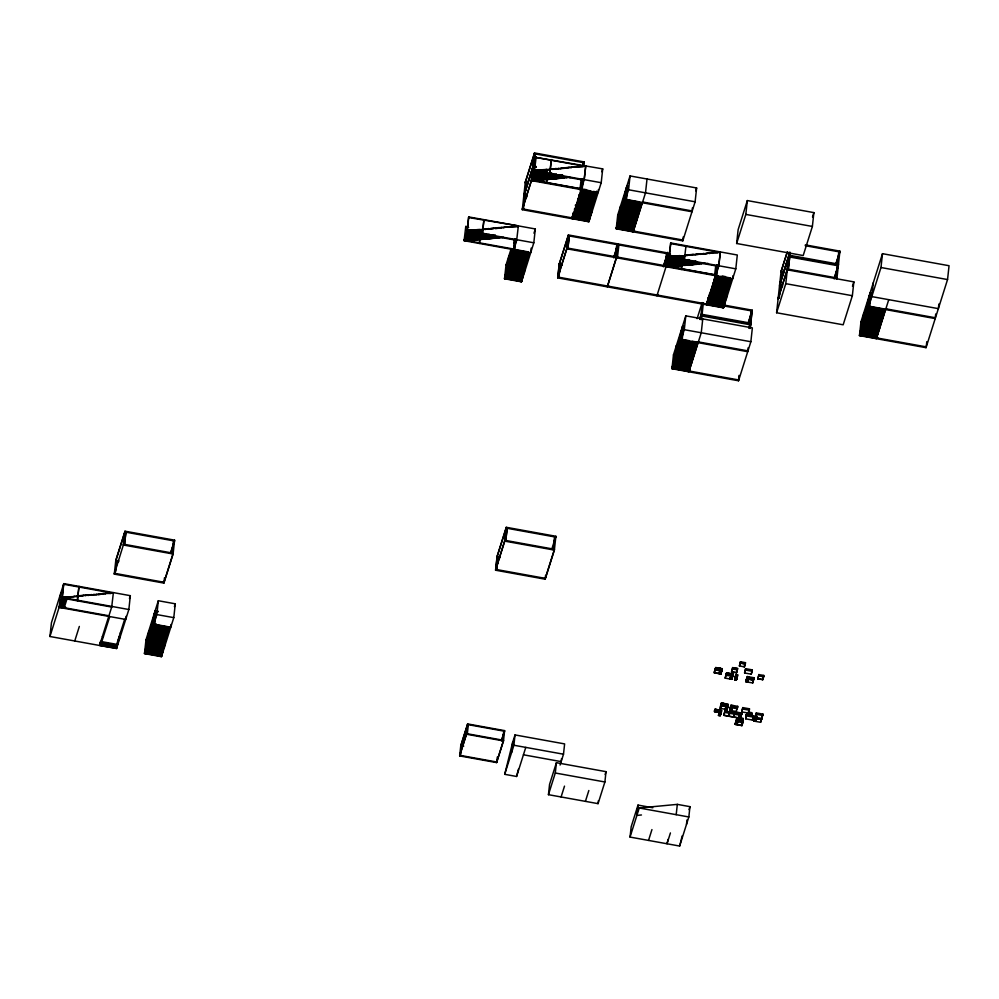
<?xml version="1.0" encoding="UTF-8"?>
<svg xmlns="http://www.w3.org/2000/svg" width="999" height="999" viewBox="0 0 999 999"><rect width="100%" height="100%" fill="white"/><g stroke="black" fill="none" stroke-linecap="round" stroke-linejoin="round"><path stroke-width="1.5" d="M49.95 636.5L51.449 622.664L63.786 583.628L130.345 595.679L128.846 609.515L116.508 648.538L49.95 636.5L62.325 597.115L77.959 596.428M60.827 592.981L59.141 607.404L125.699 619.455L126.036 616.383M63.786 583.628L62.288 597.464L128.846 609.515M59.178 607.067L61.726 607.529L64.935 596.89M63.561 597.689L63.636 597.002L74.026 596.765L74.101 596.078L76.648 596.54L76.723 595.841L79.271 596.303L79.346 595.616L81.893 596.078L81.968 595.379L100.225 594.455L100.3 593.768L102.835 594.218L102.909 593.531L105.457 593.993L105.532 593.294L110.702 593.531L110.777 592.832M61.801 606.83L65.647 607.18M99.863 644.03L99.788 644.73L116.746 647.789L116.821 647.102L99.863 644.03L100.612 641.445L117.57 644.517L117.645 643.831M100.612 645.317L109.765 616.57M114.298 574.113L115.809 560.277L125 531.193L174.6 540.159L173.102 553.995L163.911 583.091L114.298 574.113L123.589 544.193L173.189 553.171L163.998 582.255L114.398 573.276M115.772 571.341L116.92 560.689L115.909 560.514M125 531.193L123.489 545.029L173.102 553.995M124.413 544.979L125.924 532.205L124.413 544.979L123.401 544.792L124.725 532.617L125.737 532.804M115.534 648.014L124.688 619.268M116.508 648.538L116.871 645.192M117.095 646.016L117.02 646.703L100.062 643.631L100.137 642.944L117.095 646.016L118.157 641.995L117.845 643.431M117.37 644.917L117.295 645.616L100.375 642.195L117.333 645.267M118.382 641.246L118.469 640.559M118.656 640.159L118.968 638.711L118.419 640.896M119.48 636.875L119.555 636.188M144.493 653.608L145.991 639.772L158.329 600.736L175.287 603.808L173.789 617.644L161.451 656.668L144.493 653.608L156.831 614.572L158.329 600.736M145.355 649.987L145.28 650.674L162.238 653.746L162.313 653.046L145.355 649.987L146.441 645.616L163.399 648.688L164.423 645.004L164.498 644.318L147.54 641.246L147.465 641.945L164.423 645.004M161.488 656.331L144.53 653.259L145.629 648.888L162.587 651.96L163.674 647.589M147.015 639.947L145.517 653.783L154.708 624.7L156.206 610.864L147.015 639.947L145.991 639.772M146.99 643.431L146.915 644.13L163.873 647.19L163.948 646.503L146.99 643.431L148.089 639.06L165.047 642.132L164.972 642.832L148.014 639.76M146.091 647.402L163.049 650.474L163.124 649.775L146.166 646.703L147.265 642.345L164.223 645.416L165.235 641.733L165.31 641.046L148.351 637.974L148.277 638.661L165.235 641.733M147.328 644.655L148.826 630.819L149.838 631.006L148.339 644.842M148.901 635.789L148.826 636.488L165.784 639.547L166.958 634.49L150 631.43L148.901 635.789L165.859 638.861M149.101 635.389L149.176 634.702L166.134 637.774L166.059 638.461L149.101 635.389L147.815 640.159L164.773 643.231M166.683 635.589L149.725 632.517L150.812 628.146L167.77 631.218L167.695 631.905L166.608 636.276L149.65 633.204M152.46 621.603L151.286 626.66L168.244 629.732L168.831 627.197M152.66 621.203L152.735 620.504M152.922 620.104L154.096 615.047M153.272 618.319L152.11 623.388L156.344 624.15M153.471 617.919L153.546 617.232M153.746 616.833L154.92 611.775M154.296 614.647L154.37 613.96M154.57 613.561L154.645 612.862M153.684 624.512L155.182 610.676L158.017 611.188M163.911 583.091L164.498 577.697M173.002 553.771L171.978 553.583L173.489 540.809L174.326 541.595M161.451 656.668L161.788 653.596M162.125 650.524L162.787 644.38M161.763 655.232L161.688 655.931L144.73 652.859L144.805 652.172L161.763 655.232L162.787 651.56L162.862 650.873L145.904 647.802L145.829 648.488L162.787 651.56M162.587 651.96L162.512 652.647L145.554 649.587M163.262 647.539L163.936 641.395M163.399 648.688L163.324 649.375L146.366 646.303M164.223 645.416L164.148 646.103L147.19 643.031M165.784 633.89L164.286 647.727L146.716 644.53L146.641 645.217L163.599 648.289M167.507 632.305L167.432 633.004L150.462 629.932L150.549 629.245L167.507 632.305L168.519 628.633L168.594 627.946L151.636 624.875L151.561 625.561L168.519 628.633M168.868 626.848L168.794 627.547L151.836 624.475L151.91 623.788L167.457 626.598M170.979 624.512L170.642 627.584L151.873 624.125M531.168 248.127L530.669 252.747L464.11 240.697L465.796 226.261L468.668 227.41M468.568 217.52L467.057 231.356L516.67 240.322L518.356 225.899L468.568 217.52L468.756 216.92L535.314 228.958L533.816 242.794L521.478 281.83L504.52 278.758L506.031 264.922L511.126 248.788M468.756 216.92L467.257 230.757L533.816 242.794M464.148 240.359L469.305 240.584L472.49 230.294M468.519 230.981L468.593 230.294L471.141 230.757L471.216 230.057L492.095 228.896L492.17 228.209L497.327 228.434L497.402 227.747L518.281 226.586M468.593 230.294L465.384 240.934L465.459 240.235L467.994 240.697L471.216 230.057M482.929 229.708L467.295 230.407L464.11 240.697M469.305 240.584L472.527 229.945M468.069 240.01L473.239 240.235L476.461 229.595M469.38 239.885L474.55 240.122L477.759 229.483M473.239 240.235L473.314 239.548L475.861 239.997L479.033 229.708M474.55 240.122L474.625 239.423L477.16 239.885L480.307 229.945M475.861 239.997L479.07 229.37M477.16 239.885L479.033 233.516M475.936 239.31L481.093 239.535L482.967 233.167M479.87 238.848L479.37 243.456L480.057 238.249M481.093 239.535L481.168 238.848L483.716 239.31L485.514 233.629M479.857 238.961L485.027 239.198L486.413 234.59M483.716 239.31L485.139 234.353M485.027 239.198L486.451 234.241M483.791 238.611L488.948 238.848L490.297 234.59M485.102 238.499L490.259 238.736L491.233 235.202M488.948 238.848L489.023 238.149L491.57 238.611L492.507 235.427M490.259 238.736L490.334 238.037L492.882 238.499L493.818 235.314M491.57 238.611L492.544 235.077M492.882 238.499L493.856 234.965M491.645 237.924L499.425 237.924L499.5 237.225M500.811 237.113L500.736 237.799L498.189 237.35L498.114 238.037L492.957 237.812M502.047 237.687L503.396 237.225M523.351 274.538L506.393 271.466L505.307 275.836L522.265 278.896L523.351 274.538L523.426 273.838L506.468 270.779M521.515 281.481L504.557 278.421L505.656 274.051L522.614 277.123L521.478 281.83M506.193 271.865L506.118 272.552L523.076 275.624L524.25 270.567L507.292 267.495L506.193 271.865L523.151 274.937M512.137 248.963L507.042 265.11L505.544 278.946L514.735 249.862L515.896 239.098M507.017 268.594L506.943 269.28L523.901 272.352L525.074 267.295L508.116 264.223L507.017 268.594L523.976 271.666M507.355 269.817L508.853 255.981L509.865 256.156L508.366 269.992M508.653 262.038L508.578 262.737L525.536 265.796L526.71 260.739L509.752 257.68L508.653 262.038L525.611 265.11M508.853 261.638L508.928 260.951L525.886 264.023L525.811 264.71L508.853 261.638L507.842 265.322L524.8 268.381M511.938 248.938L511.863 249.638L528.821 252.697L528.346 254.196L511.388 251.124L510.227 256.181L527.185 259.253L528.546 253.796L528.621 253.097L511.663 250.037L511.588 250.724L528.546 253.796M526.436 261.838L509.478 258.766L510.576 254.395L527.534 257.467L527.46 258.154L526.361 262.525L509.403 259.453M514.048 240.896L514.123 240.21M514.323 239.81L514.398 239.111M513.711 249.675L514.885 238.911M514.91 239.86L513.898 249.076L464.298 240.097M459.665 755.918L460.789 745.604L467.632 723.925L504.595 730.619L503.484 740.921L496.628 762.599L459.665 755.918L466.508 734.24L467.632 723.925M460.489 755.431L461.476 746.365L460.714 746.228L467.569 724.55L504.532 731.231L501.573 740.584M585.676 166.508L535.951 157.43L602.709 168.881L601.211 182.717L588.873 221.753L522.315 209.703L525.312 182.03L534.502 152.947L584.115 161.925L583.503 166.396M523.414 209.053L524.925 196.291L523.913 196.104M525.087 193.706L526.436 182.455L525.412 182.268M467.345 733.753L468.319 724.687M534.502 152.947L531.505 180.619L598.064 192.657L598.401 189.585M521.977 277.223L522.652 271.066M533.928 167.795L532.417 180.569L531.406 180.382L532.729 168.207L533.928 167.795L532.917 167.607L523.726 196.703L526.723 197.24M533.928 166.733L535.439 153.958L534.228 154.37L532.904 166.546L534.115 166.134M532.842 180.157L532.767 180.844L535.988 170.217L562.1 168.594L562.175 167.894L564.722 168.356L564.797 167.67L567.345 168.132L567.42 167.432L583.054 166.733L583.129 166.046M523.289 272.702L524.288 263.474M536.151 156.843L534.453 171.266L584.053 180.245L585.751 165.809L584.24 179.645L571.915 218.681L572.002 217.857L522.402 208.878L531.593 179.783L581.193 188.761M523.701 272.752L523.626 273.439L506.668 270.379M531.543 180.27L534.078 180.732L537.3 170.092L550.324 169.63M525.811 259.041L524.313 272.877L506.743 269.68M535.914 170.904L535.988 170.217M538.611 169.98L535.389 180.619L538.573 170.33M537.3 170.092L537.225 170.792L534.677 170.33L522.315 209.703M528.346 254.196L528.271 254.882L511.313 251.81M534.153 180.045L539.323 180.27L542.532 169.63M495.566 570.217L497.077 556.381L506.268 527.297L555.869 536.276L554.37 550.099L545.179 579.195L495.566 570.217L504.757 541.133L506.268 527.297M535.464 179.92L540.634 180.157L543.843 169.518M496.865 568.968L498.189 556.793L497.165 556.618L495.854 568.793L496.678 569.567L498.189 556.793M539.323 180.27L539.398 179.583L541.933 180.032L545.117 169.743M540.634 180.157L540.709 179.458L543.244 179.92L546.428 169.63M541.933 180.032L545.154 169.405M543.244 179.92L546.465 169.281M542.007 179.345L547.177 179.57L549.05 173.202M505.681 541.083L507.192 528.309L505.681 541.083L504.657 540.896L505.981 528.721L507.005 528.908M543.319 179.233L548.488 179.458L550.362 173.089M547.452 178.172L546.765 183.379L546.952 182.78M548.488 179.458L548.563 178.771L551.098 179.233L552.484 174.625M547.252 178.883L549.8 179.345L551.66 172.964M551.098 179.233L552.522 174.276M549.875 178.646L555.032 178.883L556.455 173.926M551.186 178.534L556.343 178.771L557.317 175.237M555.032 178.883L555.107 178.184L557.654 178.646L558.591 175.462M556.343 178.771L556.418 178.072L558.965 178.534L559.902 175.349M557.654 178.646L558.628 175.112M558.965 178.534L559.939 175M496.628 762.599L497.327 757.005M557.729 177.959L568.169 177.372M559.04 177.847L561.575 178.297L561.65 177.61L564.198 178.072L564.273 177.385L566.82 177.834L566.895 177.148M502.784 740.172L503.771 731.093M707.629 300.087L724.587 303.159L723.501 307.517L706.543 304.458L715.784 274.887L566.97 247.952L557.779 277.035L706.593 303.971L706.505 304.795L718.843 265.771L720.341 251.935L718.643 266.371L669.043 257.392L670.741 242.957L737.299 255.007L735.801 268.831L723.463 307.867L557.692 277.872L559.19 264.036L568.381 234.952L667.594 252.897L666.096 266.733M569.442 177.61L570.741 177.497M559.315 273.589L560.314 264.448L559.29 264.273L557.966 276.448L558.803 277.223L560.314 264.448M511.563 752.647L512.674 742.332L515.022 734.927L564.622 743.905L563.498 754.208L560.077 765.047M557.692 277.872L566.883 248.788L568.381 234.952M525.774 747.389L516.583 776.473L504.707 774.325L513.898 745.242L515.022 734.927M567.807 248.739L569.318 235.964L567.807 248.739L566.783 248.551L568.106 236.376L569.13 236.563M572.227 217.245L572.152 217.932L589.11 221.004L589.185 220.317L570.991 217.67M572.502 216.146L572.427 216.845L589.385 219.917L589.46 219.218L572.502 216.146L572.964 214.66L589.922 217.732L589.997 217.033L574.462 214.223M575.761 209.915L576.261 205.307M581.168 179.445L579.982 189.173L581.006 189.36M582.667 165.609L583.004 162.575L583.828 163.349M581.106 189.598L582.167 178.709M582.292 179.77L581.293 188.998L531.693 180.02M583.291 179.021L582.117 189.773L572.927 218.868M545.179 579.195L545.591 575.324M553.246 549.687L554.757 536.913L553.246 549.687L554.27 549.875M588.873 221.753L589.21 218.681M589.535 215.597L590.209 209.453M575.274 210.951L590.821 213.761L589.66 218.818L572.689 215.747L589.697 218.469M576.098 207.68L591.645 210.489L590.471 215.547L573.513 212.475M590.684 212.612L591.52 204.932M591.096 212.675L591.021 213.361L575.474 210.552M576.91 204.395L592.457 207.218L591.296 212.275L574.338 209.203M593.206 198.963L591.695 212.799L574.737 209.728M578.558 197.852L594.105 200.662L594.03 201.348L592.931 205.719L577.385 202.909M579.37 194.568L594.917 197.39L594.842 198.077L593.756 202.447L578.209 199.638M581.605 191.558L595.741 194.106L594.567 199.176L579.033 196.353M582.08 190.06L596.216 192.62L596.528 191.184L595.392 195.891L581.256 193.331M548.451 794.68L549.562 784.365L556.418 762.687L606.018 771.665L604.894 781.98L598.051 803.646L548.451 794.68L555.294 773.001L556.418 762.687M616.221 228.796L617.732 214.972L630.057 175.936L696.628 187.974L695.117 201.81L682.792 240.846L616.221 228.796L628.558 189.773L630.057 175.936M617.869 222.253L634.827 225.324L634.59 226.061L617.632 223.002L616.458 228.059L633.416 231.131L633.491 230.432M637.512 209.091L636.013 222.927L618.443 219.718L617.357 224.088L617.282 224.787L634.24 227.847M627.934 186.064L618.743 215.147L617.245 228.983L626.435 199.9L627.934 186.064L626.922 185.876L625.411 199.713M620.017 213.861L636.975 216.933L637.05 216.246L620.092 213.174L618.993 217.545L618.918 218.232L635.876 221.303M635.139 223.888L618.181 220.816L619.268 216.446L636.226 219.518L637.25 215.846L637.325 215.147L620.367 212.075L620.292 212.775L637.25 215.846M619.055 219.855L620.554 206.019L621.578 206.206L620.067 220.042M638.885 209.291L621.927 206.219L622.002 205.532L638.96 208.604L638.885 209.291L637.861 212.962L620.903 209.902L619.817 214.261L619.742 214.96L636.7 218.019M615.372 257.342L616.883 244.568L615.372 257.342L617.594 257.118M620.629 210.989L620.554 211.676L637.512 214.748L637.587 214.061L620.629 210.989L621.728 206.618L638.686 209.69L639.71 206.019L639.785 205.319L622.814 202.26L622.739 202.947L639.71 206.019M561.488 758.678L561.163 761.625L523.439 754.794M616.383 257.53L617.707 245.354M621.378 208.404L638.336 211.476L638.411 210.777L621.453 207.717L622.552 203.346L639.51 206.418L640.521 202.735L640.247 203.833L623.289 200.762L623.364 200.075L640.322 203.147M623.089 201.161L623.014 201.86L639.972 204.92L640.047 204.233L623.089 201.161L624.188 196.791M617.407 257.717L618.918 244.942L616.695 245.167M623.838 198.576L625.274 192.432M624.387 196.391L624.462 195.704M624.662 195.305L624.737 194.618M624.937 194.218L626.098 189.161M625.474 192.033L625.549 191.333M625.749 190.934L626.848 186.576M626.298 188.761L626.373 188.062M626.573 187.662L626.648 186.975M632.504 228.609L632.167 231.693L641.358 202.597M634.515 219.568L633.179 231.868L645.516 192.844L647.015 179.008M634.59 226.061L634.515 226.761L617.557 223.689M634.989 222.74L636.163 211.975M618.406 220.067L635.364 223.139L635.913 220.954L618.955 217.882M635.601 222.39L635.676 221.703L618.718 218.631L618.643 219.318L635.601 222.39L635.364 223.139M636.226 219.518L636.151 220.205L619.193 217.145M637.861 212.962L637.787 213.661L620.829 210.589M638.686 209.69L638.611 210.377L621.653 207.317M639.51 206.418L639.435 207.105L622.477 204.033M642.369 202.785L642.469 201.948L692.07 210.926M598.051 803.646L598.376 800.711M656.992 294.992L656.905 295.829L669.268 256.443L684.914 255.744L681.768 265.697L666.133 266.396M668.518 253.921L667.195 266.096L664.972 266.321L666.483 253.546L668.331 254.508M667.432 266.271L667.357 266.97L670.579 256.331L686.213 255.632L686.288 254.945L691.458 255.17L691.533 254.483L696.69 254.708L696.765 254.021L707.167 253.783L707.242 253.084L709.789 253.546L709.864 252.859L712.412 253.321L712.487 252.622L717.644 252.859L717.719 252.16M670.741 242.957L669.23 256.793L735.801 268.831M673.201 256.094L669.979 266.733L670.054 266.046L672.602 266.508L675.824 255.869M672.677 265.809L677.834 266.046L681.018 255.756M677.834 266.046L677.909 265.347L680.456 265.809L683.603 255.869M682.792 240.846L683.204 236.975M680.456 265.809L682.329 259.44M681.855 264.885L681.355 269.493L682.042 264.285M671.965 368.718L673.463 354.882L685.801 315.859L752.359 327.897L750.861 341.733L738.523 380.769L671.965 368.718L684.29 329.695L685.801 315.859M680.531 265.122L685.701 265.347L687.487 259.665M690.321 365.984L673.363 362.924L672.277 367.282L672.202 367.982L689.16 371.041M674.15 359.99L691.146 362.712L674.188 359.64L673.089 364.011L673.014 364.697L689.972 367.769M683.678 325.986L674.487 355.07L672.976 368.906L682.167 339.822L683.678 325.986L682.654 325.799L681.156 339.635M681.842 264.997L687 265.235L688.798 259.553M674.737 357.455L674.662 358.154L691.62 361.226L691.695 360.527L674.737 357.455L675.824 353.097L692.782 356.156L691.932 359.777L674.962 356.718M690.871 363.798L673.913 360.739L674.999 356.368L691.97 359.44L691.108 363.062M694.617 349.213L677.659 346.141L677.734 345.454L694.692 348.514L694.617 349.213L693.606 352.884L676.648 349.812L675.549 354.183L675.474 354.882L692.432 357.942M676.373 350.911L676.298 351.598L693.256 354.67L693.331 353.983L676.373 350.911L677.459 346.541L694.417 349.613L695.441 345.941L695.516 345.242L678.558 342.17L678.483 342.869L695.441 345.941M685.701 265.347L685.776 264.66L688.311 265.11L689.697 260.502M692.394 207.892L691.982 211.763L623.601 199.325M677.122 348.326L694.08 351.398L694.155 350.699L677.197 347.64L678.284 343.269L695.242 346.341L696.266 342.657L695.991 343.756L679.033 340.684L679.108 339.997L696.066 343.057M687 265.235L688.423 260.277M678.833 341.084L678.758 341.77L695.716 344.842L695.791 344.156L678.833 341.084L679.919 336.713M679.57 338.499L680.744 333.441M680.119 336.313L680.194 335.627M680.394 335.227L681.568 330.169M680.943 333.042L681.018 332.355M688.311 265.11L689.735 260.165M681.218 331.955L682.379 326.898M681.768 329.77L681.842 329.071M682.03 328.671L682.105 327.984M687.075 264.535L692.245 264.772L693.219 261.238M688.386 264.423L693.556 264.648L694.53 261.114M630.044 837.075L639.235 807.991L677.322 804.37L689.959 806.655L688.835 816.97L679.645 846.053L630.044 837.075L631.168 826.772L638.011 805.094L652.797 807.766M692.245 264.772L692.319 264.073L694.867 264.535L695.791 261.351M693.556 264.648L693.631 263.961L696.166 264.423L697.065 261.576M694.867 264.535L695.828 261.001M696.166 264.423L696.241 263.724L698.788 264.186L698.863 263.499L701.41 263.961L701.485 263.261M638.011 805.094L636.887 815.396L641.458 814.972M688.398 366.995L687.899 371.603L697.09 342.52M690.259 359.49L688.923 371.79L701.248 332.754L702.759 318.931M691.895 351.898L690.734 362.662L691.745 362.837L693.256 349.001M693.606 352.884L693.531 353.584L676.573 350.512M694.417 349.613L694.342 350.299L677.384 347.24M695.242 346.341L695.167 347.028L678.209 343.956M705.369 263.261L694.942 263.848M698.114 342.707L698.201 341.87L747.801 350.849M700.511 319.505L702.347 302.622M706.643 263.499L707.954 263.374M701.523 319.692L702.047 316.046L700.836 316.458M701.023 314.797L702.035 314.985L703.358 302.809M706.817 303.359L706.743 304.058L723.701 307.118L723.776 306.431L705.581 303.783M715.759 265.572L714.585 275.299L715.596 275.474M715.833 267.332L716.071 266.596M716.033 266.933L716.108 266.246M715.759 273.963L716.583 266.346M715.696 275.712L716.857 264.947M717.881 265.135L716.708 275.899L707.517 304.982M723.114 301.536L722.439 307.68L731.63 278.596M723.463 307.867L724.462 298.639M723.975 306.031L724.05 305.344L707.092 302.272L707.017 302.959L752.135 311.001L748.463 322.64M725.686 298.788L724.25 304.945L707.329 301.523L724.287 304.595M725.274 298.738L726.273 289.51M710.888 293.394L726.435 296.204L725.336 300.574L708.378 297.502M711.775 289.423L727.322 292.232L726.161 297.302L709.203 294.23M727.622 286.626L726.285 298.913L709.327 295.854M713.423 282.879L728.97 285.689L728.895 286.376L727.796 290.746L712.25 287.937M714.235 279.595L729.782 282.417L729.707 283.104L728.621 287.475L713.074 284.653M716.47 276.586L730.606 279.133L729.432 284.191L713.885 281.381M715.259 275.924L730.806 278.733L730.257 280.919L714.71 278.109M732.991 275.712L732.654 278.783L566.883 248.788M736.638 243.494L738.136 229.658L747.327 200.574L813.885 212.612L812.387 226.448L803.196 255.544L736.638 243.494L745.828 214.41L747.327 200.574M676.198 814.684L677.322 804.37M686.5 824.375L686.975 819.954M738.523 380.769L739.11 375.374M739.135 376.298L738.798 379.345L737.599 379.757M749.1 328.296L749.612 324.65L750.449 325.437L750.112 328.484M749.612 323.589L751.123 310.826L751.947 311.601L750.624 323.776L749.799 323.002M748.139 347.802L747.714 351.685L679.345 339.248M750.299 327.884L752.222 310.177L723.663 305.007M714.397 671.403L714.248 672.789L720.903 673.988L722.289 668.706L715.634 667.494L715.459 668.943L722.14 670.092M715.296 669.904L715.334 668.431L714.51 671.44M715.434 669.817L715.746 668.831L714.248 672.789L720.953 673.801M720.379 669.405L716.558 668.718L715.821 669.854L716.133 668.855M715.871 668.88L720.267 669.48L720.316 668.493M716.208 669.817L718.106 668.618L717.519 669.705M716.395 668.831L716.071 669.829M716.857 668.706L716.708 670.092M716.995 669.68L717.319 668.681L716.733 669.767M716.982 669.218L717.157 667.769M717.582 668.668L718.493 668.581L717.12 669.742L717.707 668.656M717.781 669.68L718.231 668.606M718.044 669.592L718.83 669.517M718.219 668.668L719.405 668.506L719.093 669.492M718.443 669.555L719.018 668.531M718.706 669.53L718.618 668.643M717.294 710.726L721.29 711.438L721.141 712.824L714.485 711.588C713.286 709.178 718.731 709.964 716.57 711.475L715.184 710.626M714.747 711.563L714.922 710.651M714.947 709.24L714.772 710.689L721.453 711.825L721.603 710.451L714.947 709.24L719.892 710.214M719.492 669.455L719.667 668.481M719.13 673.526L719.268 672.302L721.253 672.602M719.53 668.556L719.355 669.542M715.134 711.525C716.345 709.265 713.736 712.237 715.784 711.538L716.37 710.451M719.355 672.302L719.305 673.701L720.591 668.393L719.505 672.452M719.755 669.442L719.929 668.518M715.396 711.5L715.571 710.589M719.642 671.403L719.392 672.951L721.116 673.151L719.43 672.777M719.879 669.492L720.329 668.418M715.534 711.488L716.108 710.476M720.229 670.791L720.291 669.33L719.779 671.428L721.503 671.628L719.73 671.578M716.308 711.488L717.944 710.314L716.62 710.501M716.32 710.901L716.47 709.515L716.021 711.837M716.882 710.476L716.433 711.488M720.903 673.988L721.228 671.69L721.003 673.588L719.268 673.426M717.22 711.413L718.855 710.239L718.543 711.226M717.419 710.364L716.832 711.45M721.965 669.692L721.815 671.078L715.159 669.854M717.881 711.288L718.069 710.376M718.144 711.263L718.318 710.351M718.668 711.213L719.243 710.202L718.93 711.263M718.993 713.536L720.729 713.698L718.955 713.149L718.618 715.446L719.904 710.139L718.518 715.421L720.217 715.734L720.541 713.436M719.193 711.176L719.505 710.177M718.905 714.547L719.292 712.337L721.028 712.499M719.317 711.226L719.767 710.152M719.442 712.524L719.605 711.076M727.01 709.54L720.304 708.441L720.604 705.756M720.429 708.391L720.604 705.781M721.615 702.946L721.34 705.631L721.665 704.645M720.903 712.974L720.504 714.834L718.743 714.522M721.178 711.425L720.928 712.924L719.205 712.662M721.915 704.62L721.478 705.619M722.052 704.607L721.74 705.606L722.314 704.582M722.127 705.569L723.176 705.469M731.493 673.801L726.523 672.901L733.191 674.038L731.805 679.332L725.149 678.121L726.236 673.776L726.198 675.237M721.478 705.556L722.527 705.456M722.577 704.557L722.265 705.556M722.664 705.456L723.101 704.445M722.702 704.545L722.764 705.831M723.189 705.406L723.501 704.407L721.353 704.208M723.039 704.957L723.214 703.508M726.535 672.839L726.373 674.275L733.041 675.424M723.313 705.456L724.025 704.357L723.713 705.356M722.914 705.494L723.501 704.407M726.598 675.137L727.572 674.088M726.648 674.238L727.697 674.138M724.625 705.344L725.074 704.27L723.838 705.419L724.412 704.332M727.11 675.162L728.621 673.988M724.1 705.394L725.986 704.195L725.674 705.182M727.622 675.436L727.771 674.05L727.247 675.149M727.909 675.024L728.096 674.038M727.896 674.562L728.046 673.176M724.762 705.269L723.838 705.344M741.645 714.435L734.977 713.286L735.139 711.85L741.795 713.049L740.409 718.343L723.838 715.334L724.912 711.051L738.661 713.473M725.024 705.244L725.199 704.332M728.296 674.987L728.883 673.963M727.896 675.087L728.483 674M725.137 705.294L725.599 704.22M728.558 674.962L729.008 673.95M725.399 705.282L725.724 704.283M723.838 715.334L724.912 711.051M730.057 673.863L728.034 675.012M726.061 705.144L726.111 704.245M730.656 674.849L730.968 673.776L729.083 674.987L729.407 673.925M725.649 708.541L725.998 706.443M726.173 706.505L726.473 703.746M729.657 673.963L729.208 674.974M726.648 704.133L725.361 709.44L726.648 704.133L721.678 703.234L728.333 704.445L726.96 709.727L728.333 704.445M728.82 674.937L729.745 674.862M730.007 674.837L730.319 673.838L729.732 674.924M730.269 674.812L730.581 673.813M730.394 674.862L730.843 673.788M730.219 679.045L731.493 673.738L730.119 679.02L731.855 679.145M727.284 707.429L726.96 709.727L727.859 706.156L726.136 705.893M730.494 678.146L731.068 675.162M727.634 707.03L727.921 705.419M731.131 676.136L731.206 674.675M731.743 670.504L731.593 671.89L736.55 672.777L737.612 668.493L732.654 667.594L731.705 671.815M728.021 705.431L727.871 706.817L721.203 705.594L721.515 702.846L720.691 705.856M737.462 669.879L732.492 668.955L732.654 667.594M732.604 668.968L732.754 667.694L737.612 668.568L736.688 671.478M732.142 677.035L731.967 678.708L730.232 678.546M728.708 716.133L728.858 714.859M728.958 714.872L728.795 716.233L729.72 713.249M736.375 711.488L729.695 710.401L731.068 705.144L737.724 706.343L736.251 711.538M729.607 713.286L729.757 712.012M731.068 705.144L729.794 710.451L730.119 708.154L731.98 708.366M729.869 711.937L729.832 713.261M730.069 709.552L730.544 707.017L732.279 707.167M730.606 707.517L730.756 706.143L732.454 706.48L732.304 707.829M731.518 710.614L731.43 709.34M735.776 675.561L734.602 679.832L736.3 680.144L737.687 674.849L735.988 674.55L734.715 679.857L735.676 675.536L737.374 675.848L737.225 677.235L735.326 676.96M731.493 710.676L731.718 708.441M734.989 678.958L735.626 675.761L737.362 675.923M732.155 707.642L731.792 709.14L730.044 708.978M735.838 675.936L735.988 674.55M736.55 672.777L736.613 671.403M736.3 680.144L736.638 677.846M734.715 679.357L736.463 679.52L736.738 677.859M737.274 675.836L736.875 677.884L735.127 677.722M778.109 298.913L787.299 269.83L853.858 281.88L852.359 295.716L843.168 324.8L776.598 312.749L781.106 271.241L787.087 252.335M733.815 715.759L733.89 717.007M838.124 266.396L837.299 265.622L835.776 278.384L836.8 278.571L836.987 277.972L787.387 269.006L778.196 298.089L779.208 298.276L780.719 285.502L779.707 285.314M780.881 282.917L782.229 271.666L781.206 271.478M734.015 715.796L733.865 717.07L734.914 712.936M740.496 661.725L739.422 666.008L740.496 661.725L745.441 662.699M734.565 714.185L734.715 712.911M734.939 714.173L734.702 712.961M740.446 663.036L740.571 661.887M735.114 713.249L734.802 714.248M735.514 713.149L734.939 714.235M736.176 713.086L735.726 714.098M735.639 713.211L735.202 714.21M736.226 714.435L736.375 713.061L735.077 714.16M735.264 724.425L736.65 719.13L743.306 720.341L743.156 721.728L741.92 725.624L735.264 724.387L736.65 719.13M736.388 714.035L738.136 712.924M736.5 713.561L736.65 712.187M735.364 724.437L735.701 722.14L737.524 722.477M733.691 706.668L737.412 707.342L737.262 708.728L730.406 707.554M735.801 722.277L736.163 720.791L737.886 721.053L737.1 723.426M735.863 714.085L736.912 713.998M736.288 721.528L736.338 720.129L738.024 720.504M737.025 714.048L737.349 712.986M737.162 714.035L737.612 712.961M737.874 721.827L738.323 717.757L743.293 718.568L742.844 722.714L736.001 721.44M738.798 712.861L737.424 713.948L737.874 712.936C739.784 712.212 738.024 715.296 739.435 712.874M737.986 721.753L738.398 717.831M739.048 712.911L738.736 713.898M789.035 252.722L788.698 255.756L789.722 255.944L790.234 252.31M738.873 716.645L738.723 718.031L739.834 712.836M744.292 666.808L745.454 662.624L745.304 663.998L740.334 663.086L745.316 663.923L744.38 666.907L739.547 665.896M776.598 312.749L785.788 283.666L789.222 252.123M739.397 713.773L739.71 712.774L738.074 713.96L738.273 712.911M744.38 666.907L744.417 665.596M739.098 717.157L739.572 714.61M739.647 713.786L739.834 712.762M739.635 715.122L739.809 713.673L741.483 714.048L741.333 715.434L724.75 712.412M745.192 663.96L745.341 662.687M788.211 269.78L789.722 257.005L788.211 269.78L787.2 269.593L788.523 257.417L789.535 257.605M789.722 255.944L790.047 252.897M744.58 672.964L745.641 668.668L752.297 669.879L752.147 671.266L751.236 674.175L744.58 672.964L745.641 668.668M740.434 718.269L740.746 716.046M741.158 715.359L740.796 716.845L739.11 716.47M741.733 711.9L742.806 707.604L749.462 708.815L749.3 710.202L748.388 713.099L741.733 711.9L742.806 707.604M753.983 677.747L752.597 683.041L753.983 677.747L747.327 676.548L746.091 680.444L746.041 681.855L752.622 682.891M746.877 678.084L746.153 680.993L747.926 681.243M741.92 725.624L742.232 722.776M747.327 676.548L745.941 681.83L747.015 677.547L748.701 677.921M747.764 682.017L747.689 680.744M747.751 682.08L747.964 679.844L747.776 680.843M748.488 678.721L748.126 680.207L746.415 679.944M748.601 677.834L748.563 679.233L749.025 676.847L748.651 678.096M745.729 718.83L746.178 714.672L745.991 717.382L746.802 714.447L753.458 715.734L752.384 720.029L745.729 718.83L746.952 713.061L746.041 715.971M751.236 674.175L752.297 669.879M748.388 713.099L749.462 708.815M746.653 678.958L753.521 680.132L753.671 678.746M748.338 711.987L752.047 712.749L751.648 715.384M752.384 720.029L753.458 715.734M763.698 676.698L762.761 679.695L757.804 678.796L758.878 674.5L758.728 675.886L763.686 676.785L763.835 675.399L758.84 674.637M757.929 678.671L758.041 677.509M754.17 719.73L754.12 721.128L760.676 722.314L762.974 714.123L756.318 712.924L754.17 719.73L756.031 720.142M754.395 720.242L754.62 718.681L756.33 718.943M754.632 718.643L754.969 717.257L761.9 718.418L762.05 717.032M755.244 717.207L755.394 715.833M756.755 717.27L755.082 716.82L754.12 721.128L756.318 712.924M754.045 720.966L755.843 721.29L756.942 717.519M756.63 718.518L756.68 717.107L755.856 720.117M756.743 718.443L757.092 716.133M762.761 679.695L763.698 675.524M762.974 714.123L760.601 722.152M761.738 718.031L761.588 719.405L754.732 718.244L761.6 719.33M838.298 264.735L837.287 264.548L838.798 251.785L839.622 252.56M836.9 278.808L839.909 251.136L805.331 244.88M859.465 335.627L860.963 321.803L882.492 253.684L949.05 265.722L947.551 279.558L926.023 347.677L859.465 335.627L880.981 267.52L882.492 253.684M860.589 330.919L860.514 331.606L877.472 334.677L877.547 333.991L860.589 330.919L861.687 326.548L879.245 329.745L880.756 315.921M877.522 338.049L877.709 337.462L859.777 334.19L860.863 329.832L877.821 332.892M871.178 292.894L861.975 321.978L860.476 335.814L869.667 306.73L871.178 292.894L870.154 292.707L868.655 306.543M861.413 327.647L861.338 328.334L878.296 331.406L878.371 330.719L861.413 327.647L862.424 323.963L879.382 327.035L879.694 325.599L862.736 322.527M862.224 324.375L862.149 325.062L879.108 328.134L879.195 327.435L862.224 324.375L863.323 320.005L880.281 323.077L880.206 323.763L863.248 320.691M862.287 326.685L863.785 312.849L864.809 313.037L863.311 326.86M863.049 321.091L862.974 321.79L879.932 324.85L880.007 324.163L863.049 321.091L864.147 316.733L881.106 319.792L882.192 315.434L865.234 312.362L863.873 317.819L863.798 318.506L880.756 321.578L880.831 320.891L863.873 317.819M864.959 313.449L864.884 314.148L881.842 317.207L883.016 312.15L866.058 309.091L864.959 313.449L881.917 316.521M867.694 302.535L866.533 307.592L883.491 310.664L883.753 309.565L882.666 313.936L865.708 310.864L865.783 310.177L882.741 313.249M867.07 305.407L867.144 304.72M867.344 304.32L868.518 299.263M867.894 302.135L867.969 301.448M868.168 301.049L869.33 295.979M868.718 298.863L868.793 298.164M868.98 297.764L870.079 293.406M869.53 295.579L869.605 294.892M873.301 282.767L871.79 296.603L938.361 308.641L938.86 304.033M875.898 333.903L875.399 338.511L884.59 309.428M877.921 324.862L876.423 338.698L888.748 299.675M876.735 337.262L876.66 337.949L859.702 334.89M876.86 335.751L878.021 325.1L877.834 325.699M878.233 329.57L879.07 321.878M861.101 329.083L878.059 332.155L861.138 328.733M861.65 326.898L878.571 330.307L861.613 327.247M880.481 322.677L880.556 321.978L863.598 318.906L863.523 319.605L880.481 322.677L879.732 325.249L862.774 322.19M881.106 319.792L881.031 320.492L864.073 317.42M885.614 309.615L885.701 308.778L935.301 317.757M926.023 347.677L926.11 346.853L876.51 337.874L885.701 308.778M926.797 341.683L926.298 346.253L925.099 346.665M935.713 313.973L935.214 318.594L866.832 306.156M504.707 774.325L512.674 742.332M516.583 776.473L518.394 769.205M668.094 839.41L667.007 843.768L670.429 832.929M679.645 846.053L682.18 835.876M63.636 597.002L60.415 607.642L63.599 597.352M61.726 607.529L64.898 597.227M66.209 597.115L63.037 607.404L66.171 597.464M64.336 607.292L67.482 597.352M74.75 640.983L79.346 626.435M115.409 573.463L114.585 572.689M113.199 593.206L113.386 592.607L111.701 607.042L62.1 598.064L63.599 584.228L113.312 593.294M111.888 606.443L99.55 645.466L116.546 648.201M129.445 598.513L130.345 595.679M120.342 633.254L120.579 632.517M119.281 637.275L119.755 635.789L119.343 639.597L118.319 639.41M170.467 553.259L174.6 540.159M170.841 552.634L174.513 540.996L124.912 532.017L115.722 561.101L118.719 561.65M162.987 582.067L164.186 581.655M163.361 641.558L168.057 626.698M174.388 606.643L175.287 603.808M160.439 656.493L169.63 627.397M466.695 240.809L469.905 230.182M467.994 240.697L471.178 230.407M470.654 240.122L473.838 229.832M470.616 240.472L473.763 230.519M471.965 240.01L475.149 229.72M471.928 240.347L475.074 230.407M478.509 239.423L480.344 233.404M478.471 239.772L481.618 229.832M479.82 239.31L481.655 233.279M481.58 233.978L479.782 239.66L477.247 239.198M482.405 239.423L484.24 233.391M486.376 238.736L487.749 234.128M486.338 239.073L487.674 234.815M487.674 238.611L489.06 234.003M487.637 238.961L488.986 234.703M494.23 238.037L495.167 234.852M494.193 238.386L495.092 235.539M514.085 240.547L514.36 239.46M513.961 243.219L515.322 238.898M534.078 180.732L537.262 170.442M504.52 278.758L516.858 239.735M536.738 180.157L539.922 169.867M536.7 180.507L539.847 170.554M538.049 180.045L541.233 169.755M538.011 180.382L541.158 170.442M544.592 179.458L546.428 173.426M544.555 179.808L547.702 169.867M545.904 179.345L547.739 173.314M545.866 179.695L547.664 174.013M549.8 179.345L551.623 173.314M522.989 267.994L528.084 251.848M533.966 233.229L535.314 228.958M552.447 178.771L553.833 174.163M552.41 179.108L553.758 174.85M520.467 281.643L529.657 252.56M553.758 178.646L555.144 174.038M553.721 178.996L555.069 174.738M560.314 178.072L561.238 174.887M560.277 178.421L561.163 175.574M561.613 177.959L562.549 174.775M561.575 178.297L562.474 175.462M582.729 166.284L584.115 161.925M583.104 165.659L584.015 162.75L534.415 153.771L525.224 182.867L528.234 183.404M580.894 184.578L582.717 178.821M591.995 202.797L595.479 191.771M601.81 171.728L602.709 168.881M587.849 221.566L597.04 192.482M613.848 257.018L617.994 243.931L616.483 257.754L607.292 286.85L616.583 256.93M613.761 257.842L617.894 244.755M606.368 285.839L608.591 285.602L608.403 286.201M635.901 214.198L639.785 201.898M635.052 217.407L639.647 202.872M642.469 201.948L633.279 231.044L682.879 240.022M634.29 231.231L634.477 230.632L616.533 227.36M643.481 202.135L642.282 202.547M551.735 549.363L555.869 536.276M544.243 578.184L545.454 577.772M501.398 740.734L504.595 730.619M663.461 265.996L667.782 252.31L666.283 266.134L715.883 275.112M663.373 266.82L667.507 253.734M655.968 294.805L658.191 294.58L658.004 295.18M667.394 266.621L670.579 256.331M668.668 266.845L671.89 256.219M671.365 265.921L674.512 255.981M671.291 266.621L674.475 256.331M695.729 190.821L696.628 187.974M672.602 266.508L675.786 256.219M681.855 239.835L683.066 239.423M691.046 210.752L691.882 211.526M673.95 266.046L677.122 255.756M673.913 266.383L677.047 256.443M675.262 265.921L678.433 255.632M675.224 266.271L678.358 256.331M676.523 266.159L679.745 255.519M679.22 265.235L681.018 259.553M679.145 265.921L682.292 255.981M685.814 246.316L686.001 245.717L684.303 260.152L684.49 259.553M681.805 265.347L683.641 259.315M683.116 265.235L684.952 259.203M683.079 265.572L684.877 259.89M684.39 265.459L686.176 259.777M689.66 264.648L691.008 260.389M689.622 264.997L690.971 260.739M690.971 264.535L691.907 261.351M690.933 264.885L692.282 260.627M697.102 318.656L702.16 302.647M699.824 318.569L701.211 314.198L750.811 323.177L749.887 326.086M699.737 319.393L701.123 315.035L750.724 324.013L749.337 328.371M700.112 318.768L701.023 315.859L750.636 324.837L749.712 327.747M715.946 269.255L717.307 264.935M691.895 352.759L695.104 342.582M690.833 356.68L695.529 341.82M690.796 357.33L695.391 342.794M698.201 341.87L689.01 370.966L738.611 379.932M690.034 371.141L690.222 370.554L672.277 367.282M699.225 342.058L698.014 342.47M561.088 796.965L564.51 786.126M725.774 291.471L727.384 286.363M727.796 285.077L730.069 277.897M585.414 801.36L588.836 790.521M605.107 774.55L606.018 771.665M748.089 323.264L752.222 310.177M746.79 350.661L747.614 351.448M787.449 251.711L781.018 272.078L784.028 272.627M779.208 298.276L778.383 297.49M812.512 216.983L813.885 212.612M648.526 840.421L651.947 829.582M835.763 264.223L839.909 251.136M836.138 263.599L839.809 251.96L805.244 245.704M834.265 278.059L838.486 264.136L788.885 255.17L779.695 284.253L780.719 284.44M834.177 278.896L838.311 265.796L788.711 256.83L779.52 285.914L782.517 286.451M716.008 668.806L715.559 669.879L716.92 668.718M718.693 669.605L720.054 668.518M721.053 672.602L722.289 668.706M714.472 711.625L714.797 710.589M725.149 678.121L726.523 674.175M726.785 674.15L726.335 675.224L727.834 674.063M716.183 711.5L716.633 710.426M717.095 711.425L718.456 710.339M717.357 711.4L717.682 710.339M852.472 286.238L853.858 281.88M721.478 704.17L720.579 707.017M732.617 668.918L731.593 671.89L736.575 672.639M720.304 708.516L721.465 704.332M730.781 674.837L731.231 673.763M719.755 711.525L718.518 715.421L720.267 715.546M731.28 674.75L730.169 678.771L731.917 678.92M689.023 809.615L689.959 806.655M722.389 705.544L722.839 704.47M721.603 710.451L720.117 715.721L721.453 711.825M732.242 677.047L731.805 679.332L733.191 674.038M724.487 705.356L724.937 704.283M726.061 705.219L726.51 704.145M726.448 703.883L721.49 702.984M726.435 705.144L725.262 709.415L725.436 707.891L727.309 708.341M736.35 678.746L737.687 674.849M736.201 680.119L737.2 676.573L735.489 676.311M729.695 710.426L730.918 706.53M731.53 709.44L732.766 705.456L732.417 707.767M731.28 710.714L732.617 706.83M737.724 706.343L737.412 707.429M735.589 714.173L736.038 713.099M736.113 714.135L736.563 713.061M736.763 714.073L737.999 712.999M748.376 679.158L748.588 678.358L746.852 678.196M747.539 682.117L748.875 678.234M748.788 678.009L746.952 677.797L753.833 679.133M738.174 719.03L743.144 719.867M740.097 712.749L738.761 716.708L740.771 716.957M739.884 713.761L738.723 718.031L739.148 715.746L740.983 716.083L739.297 715.709M738.024 720.441L738.348 719.442M738.199 720.828L737.087 724.6M741.795 713.049L740.409 718.343L741.42 714.335M742.369 721.478L743.293 718.568M742.107 722.926L741.945 725.486L735.289 724.275M742.095 724.1L743.306 720.341M757.804 678.796L758.728 675.799M751.772 714.173L746.94 713.124M878.733 322.302L883.016 308.728M878.745 322.789L882.891 309.702M878.059 332.155L878.608 329.97M886.712 308.966L885.514 309.378M934.29 317.57L935.114 318.356M585.714 166.159L571.341 167.083L571.266 167.782L568.731 167.32L568.656 168.007L566.108 167.545L566.033 168.244L563.486 167.782L563.411 168.469L560.864 168.007L560.789 168.706L558.254 168.244L558.179 168.931L555.631 168.481L555.556 169.168L553.009 168.706L552.934 169.393L550.399 168.943M536.101 166.496L533.091 165.946L523.901 195.042L524.925 195.23M536.238 166.733L533.191 166.184L523.813 195.866L526.823 196.416M533.004 166.783L536.051 167.333M534.64 170.679L601.211 182.717M628.558 189.773L695.117 201.81M745.828 214.41L812.387 226.448M583.766 189.223L586.588 189.735M582.155 189.373L590.634 190.909M593.456 191.421L596.291 191.933M580.469 190.21L596.016 193.019L595.941 193.706L580.394 190.896M580.431 190.547L595.978 193.369M639.185 201.798L623.638 198.976L623.563 199.675L640.521 202.735M581.568 191.895L595.704 194.455M525.312 182.03L528.321 182.58M581.53 192.245L595.666 194.805M581.331 192.645L595.466 195.205M623.326 200.412L640.284 203.484M581.293 192.994L595.429 195.554M579.645 193.481L595.192 196.291L595.117 196.99L579.57 194.168M579.607 193.831L595.154 196.641M623.051 201.511L640.009 204.583M622.777 202.597L639.747 205.669M579.333 194.917L594.88 197.727M579.295 195.267L594.842 198.077M580.519 195.916L594.642 198.476M622.514 203.696L639.472 206.756M580.481 196.266L594.605 198.826M578.833 196.753L594.38 199.575L594.293 200.262L578.758 197.452M622.24 204.783L639.198 207.854M578.796 197.103L594.343 199.912M621.965 205.881L638.923 208.941M578.521 198.189L594.068 201.011M578.483 198.539L594.03 201.348M578.284 198.938L593.831 201.748M621.69 206.968L638.648 210.04M578.246 199.288L593.793 202.098M578.009 200.037L593.556 202.847L593.481 203.534L577.934 200.724M621.415 208.054L638.373 211.126M577.971 200.374L593.518 203.197M577.734 201.124L593.281 203.933L593.206 204.633L577.659 201.81M621.178 208.803L638.136 211.875L638.061 212.562L621.103 209.503M621.141 209.153L638.099 212.225M577.697 201.473L593.244 204.283M577.459 202.21L593.006 205.032M620.866 210.24L637.824 213.311M577.422 202.56L592.969 205.369M577.185 203.309L592.732 206.119L592.657 206.818L577.11 203.996M620.591 211.338L637.549 214.398M577.147 203.659L592.694 206.468M524.088 194.443L525.112 194.63M620.329 212.425L637.287 215.497M576.873 204.745L592.419 207.555M576.835 205.095L592.382 207.904M575.224 205.232L592.182 208.304M620.054 213.524L637.012 216.583M576.61 205.831L592.145 208.654M576.573 206.181L592.107 208.991M576.373 206.581L591.92 209.39L591.845 210.09L576.298 207.28M619.817 214.261L636.775 217.332M619.78 214.61L636.738 217.682M576.336 206.93L591.883 209.74M617.732 214.972L618.743 215.147M619.542 215.359L636.5 218.419M619.505 215.697L636.463 218.769M576.061 208.017L591.608 210.839M619.467 216.046L636.425 219.118L635.951 220.604L618.993 217.545M576.023 208.366L591.57 211.176M575.824 208.766L591.371 211.576M619.23 216.795L636.188 219.867M575.786 209.116L591.333 211.925M575.511 210.202L591.058 213.012M618.681 218.981L635.639 222.04M575.237 211.301L590.784 214.111M575.199 211.638L590.746 214.448M574.999 212.038L590.546 214.86M880.981 267.52L947.551 279.558M574.962 212.387L590.509 215.197M618.369 220.417L635.327 223.489M573.314 212.874L590.272 215.946L590.197 216.633L573.239 213.574M573.276 213.224L590.234 216.296M618.131 221.166L635.102 224.226M618.094 221.503L635.064 224.575M617.906 221.903L634.865 224.975L634.79 225.662L617.832 222.602M574.425 214.573L589.959 217.382M574.188 215.322L589.735 218.132M617.594 223.339L634.552 226.411M617.357 224.088L634.315 227.16M617.32 224.438L634.278 227.51M572.464 216.496L589.422 219.568M838.398 264.972L788.798 255.994L779.607 285.077L782.617 285.627M522.589 208.279L523.601 208.466M634.04 228.247L617.082 225.187L617.007 225.874L633.965 228.946L617.045 225.524M572.19 217.595L589.148 220.654M571.952 218.331L588.911 221.403M616.77 226.623L633.728 229.683M616.495 227.71L633.453 230.781M616.258 228.459L633.216 231.531M720.304 252.272L705.931 253.209L705.856 253.896L703.321 253.434L703.246 254.133L700.699 253.671L700.624 254.358L698.076 253.896L698.001 254.595L695.454 254.133L695.379 254.82L692.844 254.358L692.769 255.057L690.222 254.595L690.147 255.282L687.599 254.82L687.524 255.519L684.989 255.057M670.541 243.556L720.267 252.622M781.106 271.241L784.115 271.79M518.319 226.236L503.958 227.173L503.883 227.859L501.336 227.397L501.261 228.097L498.713 227.635L498.638 228.321L496.091 227.859L496.016 228.559L493.481 228.097L493.406 228.783L490.859 228.321L490.784 229.021L488.236 228.559L488.161 229.246L485.626 228.783L485.551 229.483L483.004 229.021M670.504 254.27L568.294 235.776L559.103 264.86L562.112 265.409M785.788 283.666L852.359 295.716M779.882 283.654L780.906 283.841M722.602 276.111L725.424 276.623M715.334 275.237L718.156 275.749M720.991 276.261L729.47 277.784M716.433 276.923L730.569 279.483M716.395 277.272L730.531 279.832M716.196 277.672L730.331 280.232M716.158 278.022L730.294 280.582M883.828 308.878L866.87 305.806L866.795 306.506L883.753 309.565M714.51 278.509L730.057 281.318L729.982 282.018L714.435 279.196M714.472 278.858L730.019 281.668M866.608 306.905L883.566 309.965M866.57 307.242L883.528 310.314M714.198 279.945L729.745 282.754M714.16 280.294L729.707 283.104M715.384 280.944L729.507 283.504M866.295 308.341L883.253 311.413M715.346 281.293L729.47 283.853M713.698 281.78L729.233 284.603L729.158 285.289L713.623 282.48M866.021 309.428L882.979 312.5M713.661 282.13L729.195 284.94M865.983 309.777L882.941 312.849M865.746 310.527L882.704 313.586M713.386 283.216L728.933 286.039M713.348 283.566L728.895 286.376M713.149 283.966L728.696 286.775M865.471 311.613L882.429 314.685M713.111 284.315L728.658 287.125M712.874 285.065L728.421 287.874L728.346 288.561L712.799 285.751M865.196 312.712L882.154 315.771M513.349 249.201L527.484 251.748M712.836 285.402L728.383 288.212M865.159 313.049L882.117 316.121M712.599 286.151L728.146 288.961L728.071 289.66L712.524 286.838M864.922 313.798L881.88 316.87M712.562 286.501L728.109 289.31M511.625 250.374L528.583 253.446M712.324 287.237L727.871 290.06M864.647 314.885L881.605 317.957M712.287 287.587L727.834 290.397M511.351 251.473L528.309 254.533M864.422 315.634L881.38 318.706L881.305 319.393L864.335 316.333M712.05 288.336L727.597 291.146L727.522 291.833L711.975 289.023M864.385 315.984L881.343 319.056M712.012 288.674L727.559 291.496M511.076 252.56L528.034 255.632M864.11 317.07L881.068 320.142M711.738 289.772L727.284 292.582M510.801 253.659L527.759 256.718M711.7 290.122L727.247 292.932M711.513 290.522L727.047 293.331L726.972 294.018L711.425 291.209M863.835 318.169L880.793 321.228M711.463 290.859L727.01 293.681M510.539 254.745L527.497 257.817M510.501 255.095L527.46 258.154M559.19 264.036L562.2 264.585M711.238 291.608L726.773 294.418M863.561 319.255L880.519 322.327M510.302 255.494L527.26 258.554M711.201 291.958L726.735 294.767M510.264 255.831L527.222 258.903M711.163 292.295L726.698 295.117M710.963 292.695L726.51 295.517M863.286 320.354L880.244 323.414M710.926 293.044L726.473 295.854M509.989 256.93L526.948 260.002M710.689 293.793L726.236 296.603M863.011 321.441L879.969 324.513M710.651 294.143L726.198 296.953M509.715 258.017L526.673 261.089M509.677 258.366L526.635 261.438M860.963 321.803L861.975 321.978M710.414 294.88L725.961 297.702L725.886 298.389L710.339 295.579M710.376 295.229L725.923 298.039M862.699 322.877L879.657 325.949L878.883 328.871L861.925 325.811M509.44 259.116L526.398 262.175M862.499 323.276L879.457 326.348M862.462 323.626L879.42 326.698M710.102 296.316L725.649 299.138M509.165 260.202L526.123 263.274M710.064 296.666L725.611 299.475M709.864 297.065L725.411 299.875M862.187 324.712L879.145 327.784M708.416 297.153L725.374 300.224M508.891 261.301L525.849 264.36M708.179 297.902L725.137 300.974L725.062 301.661L708.104 298.601M708.141 298.251L725.099 301.323M508.616 262.387L525.574 265.459M709.315 299.25L724.862 302.06L724.787 302.759L709.24 299.937M709.278 299.6L724.824 302.41M508.341 263.474L525.312 266.546M861.375 327.984L878.333 331.056M707.592 300.437L724.55 303.496M508.079 264.573L525.037 267.645M707.554 300.774L724.512 303.846M508.041 264.922L524.999 267.982M506.031 264.922L507.042 265.11M707.367 301.174L724.325 304.245M507.804 265.659L524.762 268.731M861.063 329.433L878.021 332.492M507.767 266.009L524.725 269.081M860.826 330.169L877.784 333.241M507.567 266.408L524.525 269.48L524.45 270.167L507.492 267.095M707.055 302.622L724.013 305.682M860.788 330.519L877.746 333.591M507.529 266.758L524.487 269.817M860.551 331.268L877.509 334.328M706.78 303.708L723.738 306.78M507.255 267.844L524.213 270.916M507.217 268.194L524.175 271.266M877.272 335.077L860.314 332.005L860.239 332.704L877.197 335.776L860.276 332.355M506.98 268.931L523.938 272.003M860.002 333.454L876.96 336.513M506.705 270.03L523.663 273.102M859.739 334.54L876.697 337.612M506.431 271.116L523.389 274.188M859.502 335.289L876.46 338.349M506.156 272.215L523.114 275.287M505.894 273.301L522.852 276.373M505.619 274.4L522.577 277.46M505.581 274.737L522.539 277.809M505.382 275.137L522.34 278.209M505.344 275.487L522.302 278.559M505.069 276.573L522.027 279.645M504.832 277.322L521.79 280.394L521.715 281.081L504.757 278.022M504.795 277.672L521.753 280.744M684.29 329.695L750.861 341.733M689.273 340.696L679.382 338.898L679.308 339.598L696.266 342.657M692.095 341.208L696.34 341.97M679.07 340.334L696.028 343.406M678.796 341.433L695.754 344.493M678.521 342.52L695.479 345.592M678.246 343.619L695.204 346.678M677.971 344.705L694.929 347.777M677.697 345.791L694.655 348.863M677.422 346.89L694.38 349.962M677.16 347.977L694.118 351.049M676.885 349.076L693.843 352.135M676.61 350.162L693.568 353.234M676.335 351.261L693.294 354.32M676.061 352.347L693.019 355.419M675.786 353.434L692.744 356.506M675.749 353.783L692.707 356.855M675.549 354.183L692.507 357.255M675.511 354.533L692.469 357.605M673.463 354.882L674.487 355.07M675.274 355.282L692.232 358.341M675.237 355.619L692.195 358.691M675.199 355.969L692.157 359.041M674.924 357.055L691.895 360.127M674.7 357.804L691.658 360.876M674.425 358.903L691.383 361.963M674.113 360.339L691.071 363.399M673.875 361.076L690.833 364.148L690.284 366.333L673.326 363.261M673.838 361.426L690.796 364.498M673.638 361.825L690.596 364.897L690.521 365.584L673.563 362.525M673.601 362.175L690.559 365.247M673.289 363.611L690.247 366.683M673.089 364.011L690.047 367.083M673.051 364.36L690.009 367.42M672.777 365.447L689.735 368.519M672.514 366.546L689.472 369.605M672.24 367.632L689.198 370.704M672.002 368.381L688.96 371.441M555.781 537.1L506.168 528.121L496.978 557.205L499.987 557.754M554.57 537.512L555.594 537.699M504.757 541.133L554.37 550.099M497.077 556.381L500.074 556.93M745.491 670.054L752.147 671.266M115.809 560.277L118.819 560.814M720.129 669.967L721.852 670.204L720.079 670.154M720.029 670.379L721.778 670.529M719.979 670.591L721.715 670.754L721.365 672.165L719.617 672.015M719.892 670.916L721.603 671.191M719.842 671.141L721.553 671.403M719.68 671.79L721.415 671.952M757.816 678.708L762.786 679.545M719.592 672.115L721.303 672.389M728.358 674.013L729.258 674M719.48 672.552L721.203 672.827M726.223 673.826L730.057 674.462M731.181 674.762L732.866 675.099L732.729 676.423L726.073 675.187M735.589 675.873L737.537 676.236M719.317 673.214L721.066 673.376M731.043 675.312L732.766 675.536M735.539 676.086L737.25 676.36M730.993 675.499L732.704 675.761L732.329 677.285L730.581 677.135M746.79 678.408L748.538 678.571M730.931 675.711L732.679 675.873M735.426 676.523L737.175 676.685M746.765 678.521L748.476 678.796M730.881 675.936L732.629 676.086M735.376 676.748L737.125 676.897M746.715 678.746L753.533 680.044M730.769 676.36L732.517 676.523M735.264 677.185L737.012 677.334M746.603 679.183L748.351 679.332M730.744 676.473L732.467 676.748M735.239 677.285L736.95 677.559M746.553 679.395L748.288 679.557M730.694 676.698L732.404 676.96M735.039 677.559L736.9 677.772M746.378 679.557L748.239 679.77M730.631 676.91L732.354 677.185M746.44 679.832L748.176 679.994M735.077 677.946L736.812 678.096M730.531 677.347L732.267 677.509M735.027 678.159L736.763 678.321M746.353 680.157L748.076 680.431M730.469 677.572L732.217 677.722M734.964 678.383L736.713 678.533M746.303 680.381L748.014 680.644M730.269 677.634L732.155 677.946M734.752 678.446L736.65 678.758M746.091 680.444L747.989 680.756M730.394 677.896L732.105 678.159M734.889 678.708L736.6 678.97M746.191 680.819L747.939 680.968M730.331 678.109L732.092 678.433M734.827 678.92L736.588 679.245M730.281 678.333L731.992 678.596M734.777 679.145L736.488 679.407M746.078 681.256L747.826 681.405M746.053 681.368L747.776 681.63M734.665 679.582L736.413 679.745M746.003 681.58L747.714 681.842M734.615 679.795L736.35 679.957M113.349 592.956L98.988 593.881L98.913 594.567L96.366 594.105L96.291 594.805L93.744 594.343L93.669 595.029L91.134 594.567L91.059 595.267L88.511 594.805L88.436 595.491L85.889 595.042L85.814 595.729L83.267 595.267L83.192 595.953L80.657 595.504L80.582 596.191L78.034 595.729M723.363 704.42L724.275 704.407M724.038 704.707L728.021 705.469L721.34 704.37M721.515 704.682L728.184 705.818M730.756 706.206L732.442 706.518M726.186 705.669L727.909 705.943M737.574 707.729L730.656 706.58L732.342 706.955M723.051 705.419L723.963 705.406M726.086 706.106L727.796 706.38M742.644 708.99L749.3 710.202M726.023 706.33L727.747 706.593M730.519 707.117L732.23 707.392M730.456 707.342L732.18 707.604M725.923 706.768L727.659 706.917M725.861 706.98L727.609 707.142L727.235 708.828L725.486 708.516M730.344 707.779L732.092 707.929M725.836 707.092L727.547 707.354M730.294 707.991L732.042 708.154M725.786 707.304L727.497 707.579M725.724 707.529L727.447 707.791M730.219 708.316L731.93 708.591M725.674 707.742L727.384 708.016M730.157 708.541L731.88 708.803M725.624 707.966L727.359 708.129M730.107 708.753L731.817 709.028M725.511 708.403L727.247 708.553M729.844 709.053L731.743 709.352M731.68 709.577L729.944 709.415L731.668 709.839M725.424 708.728L727.147 708.99M756.168 714.297L762.824 715.509M725.374 708.953L727.085 709.215M729.857 709.74L731.568 710.014M725.311 709.165L727.035 709.427M729.807 709.964L731.518 710.227M729.745 710.177L731.468 710.439M746.915 713.298L751.897 714.135M724.874 711.188L738.536 713.598M738.998 713.81L741.47 714.11M718.331 710.277L719.243 710.264M739.647 714.322L741.37 714.547L739.597 714.497M739.547 714.722L741.283 714.884M746.653 715.921L753.308 717.12M754.919 717.482L756.63 717.744M718.805 711.201L721.278 711.513M739.485 714.934L741.233 715.097M754.869 717.694L756.605 717.856L756.231 719.38L754.457 719.33M754.807 717.919L756.555 718.069M719.455 711.713L721.166 711.95M739.41 715.272L741.121 715.534M719.392 711.9L721.116 712.162M739.347 715.484L741.071 715.746M719.342 712.112L721.091 712.275M754.67 718.456L756.393 718.731M739.185 716.146L740.933 716.295M754.445 718.83L756.28 719.168M739.135 716.358L740.871 716.52M754.507 719.118L756.255 719.268M719.155 712.886L720.866 713.149M155.145 611.026L157.979 611.538M719.093 713.099L720.816 713.361M756.143 719.705L754.395 719.555L756.093 719.929M738.998 716.907L740.709 717.17M155.107 611.376L157.942 611.888M738.935 717.12L740.696 717.444M718.93 713.761L720.679 713.91M738.885 717.344L740.634 717.494M754.257 720.092L755.981 720.366M718.88 713.973L720.616 714.135M738.835 717.557L740.571 717.719M754.208 720.316L755.993 720.529M718.668 714.048L720.566 714.347M754.158 720.529L755.893 720.691M718.793 714.297L720.516 714.572M723.85 715.259L743.281 718.656M754.095 720.754L755.843 720.903M718.693 714.735L720.429 714.897M718.631 714.959L720.379 715.109M718.581 715.172L720.316 715.334M156.831 614.572L173.789 617.644M736.5 720.516L743.156 721.728M736.201 720.679L737.911 720.941M736.113 721.003L737.836 721.266M736.063 721.228L737.774 721.49L737.424 722.914L735.701 722.639M735.951 721.665L737.662 721.927M735.901 721.877L737.637 722.04M735.838 722.09L737.587 722.252M735.764 722.427L737.474 722.689M735.651 722.864L737.362 723.126M735.414 723.039L737.312 723.351M735.539 723.301L737.287 723.451M735.489 723.513L737.237 723.838M737.175 723.888L735.426 723.738L737.125 724.113M735.351 724.063L737.062 724.325M59.328 606.818L108.928 615.784M151.598 625.224L168.556 628.284M151.361 625.961L168.319 629.033M151.324 626.311L168.282 629.382M151.049 627.409L168.007 630.469M150.774 628.496L167.732 631.568M150.737 628.846L167.695 631.905M150.499 629.582L167.47 632.654M150.237 630.681L167.195 633.753M149.962 631.768L166.92 634.84M149.925 632.117L166.883 635.189M149.688 632.866L166.646 635.926M149.45 633.603L166.408 636.675L166.333 637.374L149.375 634.303M149.413 633.953L166.371 637.025M149.138 635.039L166.096 638.111M148.863 636.138L165.822 639.21M148.589 637.225L165.547 640.297M148.314 638.324L165.272 641.395M148.052 639.41L165.01 642.482M147.777 640.509L164.735 643.568M147.74 640.846L164.698 643.918M147.502 641.595L164.46 644.667M147.228 642.682L164.186 645.754M146.953 643.781L163.911 646.852M102.385 636.525L103.397 636.713M146.678 644.867L163.636 647.939M146.403 645.966L163.361 649.025M146.129 647.052L163.087 650.124M145.866 648.151L162.825 651.211M145.592 649.238L162.55 652.31M145.317 650.324L162.275 653.396M100.1 643.294L117.058 646.353M145.042 651.423L162 654.495M99.825 644.38L116.783 647.452M144.768 652.509L161.726 655.581M466.508 734.24L503.484 740.921M513.898 745.242L563.498 754.208M460.789 745.604L463.736 746.141M555.294 773.001L604.894 781.98M639.235 807.991L688.835 816.97M78.859 586.987L77.36 600.824L79.046 586.388L78.859 586.987M145.08 651.073L145.005 651.773L161.963 654.832L162.038 654.145L145.08 651.073M148.626 636.887L148.551 637.574L165.509 640.646L165.584 639.947L148.626 636.887M150.275 630.332L150.2 631.018L167.158 634.09L167.233 633.403L150.275 630.332M151.086 627.06L151.011 627.747L167.969 630.819L168.044 630.132L151.086 627.06M483.828 220.28L482.33 234.116L484.016 219.68L483.828 220.28M505.107 276.236L505.032 276.923L521.99 279.995L522.065 279.308L505.107 276.236M505.931 272.952L505.856 273.651L522.814 276.723L522.889 276.024L505.931 272.952M508.379 263.137L508.304 263.823L525.274 266.895L525.349 266.196L508.379 263.137M509.203 259.852L509.128 260.552L526.086 263.624L526.161 262.924L509.203 259.852M510.027 256.581L509.952 257.28L526.91 260.339L526.985 259.653L510.027 256.581M510.839 253.309L510.764 253.996L527.722 257.068L527.797 256.381L510.839 253.309M511.113 252.21L511.038 252.909L527.996 255.981L528.071 255.282L511.113 252.21M551.223 160.202L549.712 174.038L551.411 159.603L551.223 160.202M616.808 226.273L616.733 226.96L633.691 230.032L633.766 229.345L616.808 226.273M622.277 204.433L622.202 205.132L639.16 208.204L639.235 207.505L622.277 204.433M672.552 366.196L672.477 366.883L689.435 369.955L689.51 369.268L672.552 366.196M672.814 365.097L672.739 365.796L689.697 368.868L689.772 368.169L672.814 365.097M674.462 358.554L674.387 359.24L691.345 362.312L691.42 361.626L674.462 358.554M676.298 345.941L674.787 359.777L675.811 359.952L677.31 346.116L676.298 345.941M676.098 351.998L676.023 352.697L692.981 355.756L693.056 355.07L676.098 351.998M676.922 348.726L676.847 349.413L693.806 352.485L693.88 351.798L676.922 348.726M678.009 344.355L677.934 345.055L694.892 348.114L694.967 347.427L678.009 344.355M736.7 713.049L736.375 714.11L736.825 713.099M860.039 333.104L859.964 333.791L876.922 336.863L876.997 336.176L860.039 333.104M861.962 325.462L861.887 326.149L878.845 329.22L878.92 328.534L861.962 325.462M864.684 314.548L864.61 315.234L881.568 318.306L881.642 317.607L864.684 314.548M865.509 311.263L865.434 311.963L882.392 315.035L882.467 314.335L865.509 311.263M866.333 307.992L866.258 308.691L883.216 311.75L883.291 311.064L866.333 307.992M504.845 540.297L495.654 569.38L545.267 578.359L554.457 549.275L504.845 540.297M466.583 733.616L459.727 755.294L496.703 761.987L503.546 740.309L466.583 733.616"/></g></svg>
